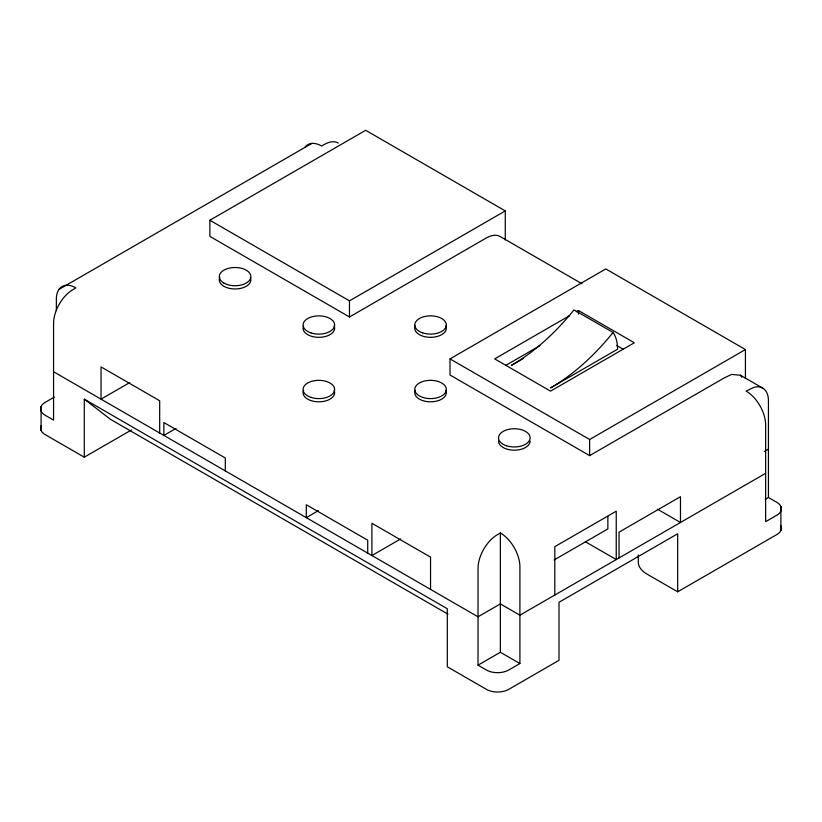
<?xml version="1.0" encoding="UTF-8"?>
<svg xmlns="http://www.w3.org/2000/svg" width="822" height="822" viewBox="0 0 822 822"><rect width="100%" height="100%" fill="white"/><g stroke="black" fill="none" stroke-linecap="round" stroke-linejoin="round"><path stroke-width="1.23" d="M58.979 289.416L311.867 143.408M581.966 283.754L500.218 236.561A27.64 15.957 -60 0 0 486.398 237.928L349.484 316.973L209.857 236.366L209.857 220.245L365.656 130.297L505.273 210.905L505.273 239.962M54.324 397.098L45.189 402.369A15.793 9.124 0 0 0 45.189 415.274L53.564 420.104L53.564 323.375A27.64 15.957 -60 0 1 73.117 289.519L75.901 287.906A27.64 15.957 60 0 0 56.358 299.187L56.358 310.644M129.773 382.559L101.034 399.153L101.034 366.9L159.684 400.756L159.684 433.009M209.857 220.245L349.484 300.852L505.273 210.905M41.1 425.806A15.793 9.124 0 0 0 45.189 434.622L84.286 457.186L131.376 429.998M176.031 428.406L163.866 435.424L163.866 422.529L225.3 457.998L225.3 470.893M762.713 388.107L740.365 375.212L731.611 374.421L723.75 378.192L589.631 455.624L450.014 375.017L450.014 358.885L605.804 268.938L745.431 349.555L745.431 378.613M569.646 315.617L494.69 358.885L550.534 391.138L634.317 342.764L578.462 310.521L576.263 311.795M505.859 365.338L539.962 345.651M523.532 358.361L511.448 365.338A176.864 102.113 -60 0 0 573.972 309.894L613.068 332.458A47.388 27.362 -60 0 1 617.558 349.216L550.534 387.912A176.864 102.113 -60 0 0 613.068 332.458M318.443 510.626L306.287 517.644L306.287 504.749L367.722 540.218L367.722 553.114M400.643 538.944L371.904 555.528L371.904 523.285L430.543 557.141L430.543 589.384M450.014 358.885L589.631 439.503L745.431 349.555M500.362 532.964L497.567 534.577A27.64 15.957 -60 0 0 478.024 568.434L478.024 665.162L486.398 670.002A15.793 9.124 0 0 0 508.736 670.002L519.905 663.549L519.905 566.82A27.64 15.957 60 0 0 500.362 532.964L500.362 652.267L478.024 665.162M554.11 559.967L607.869 528.926L607.869 516.391M764.368 451.473L768.436 449.131M765.642 473.308L519.905 615.185L500.362 603.903L478.024 616.798L53.564 371.739M765.241 499.334L768.436 497.495L776.811 502.334A15.793 9.124 0 0 1 776.811 515.23L765.642 521.672L765.642 424.943A27.64 15.957 60 0 0 746.099 391.087L753.949 387.326A27.64 15.957 -60 0 1 768.436 400.756L768.436 497.495M638.283 554.942L638.283 561.981A29.623 17.098 0 0 0 646.965 574.075L677.677 591.809L776.811 534.577A15.793 9.124 0 0 0 780.9 525.761M616.603 345.446L623.138 349.216M657.436 509.178L680.472 522.484L680.472 496.683L619.038 532.153L619.038 557.953M585.295 541.698L616.243 559.566L616.243 511.192L554.809 546.661L554.809 595.036M84.286 457.186L84.286 399.153L447.302 608.732L447.302 666.776L486.398 689.35A15.793 9.124 0 0 0 508.736 689.35L559.001 660.323L559.001 602.29L677.677 533.766L677.677 591.809M448.011 614.198L110.518 419.354L84.286 399.153M500.362 652.267L519.905 663.549M740.365 375.212L741.814 377.267M780.9 506.414L780.9 530.488M589.631 439.503L589.631 455.624M578.462 310.521L578.462 314.148M349.484 300.852L349.484 316.973M41.1 406.458L41.1 430.533M445.801 325.851A15.793 9.124 0 0 1 430.543 337.328A15.793 9.124 0 0 1 415.285 325.851M334.112 390.337A15.793 9.124 0 0 1 318.854 401.814A15.793 9.124 0 0 1 303.595 390.337M445.801 390.337A15.793 9.124 0 0 1 430.543 401.814A15.793 9.124 0 0 1 415.285 390.337M334.112 325.851A15.793 9.124 0 0 1 318.854 337.328A15.793 9.124 0 0 1 303.595 325.851M530.118 441.065A15.793 9.124 0 0 1 514.325 450.189A15.793 9.124 0 0 1 498.522 441.065M250.33 277.487A15.793 9.124 0 0 1 235.071 288.964A15.793 9.124 0 0 1 219.813 277.487M338.253 143.049A27.64 15.957 -60 0 0 324.433 144.415L321.638 146.028A27.64 15.957 60 0 0 304.715 147.539M422.652 332.879A15.793 9.124 0 0 0 446.346 324.988A15.793 9.124 0 0 0 422.652 317.087A15.793 9.124 0 0 0 422.652 332.879M310.952 397.375A15.793 9.124 0 0 0 334.646 389.474A15.793 9.124 0 0 0 310.952 381.572A15.793 9.124 0 0 0 310.952 397.375M422.652 397.375A15.793 9.124 0 0 0 446.346 389.474A15.793 9.124 0 0 0 422.652 381.572A15.793 9.124 0 0 0 422.652 397.375M506.424 445.74A15.793 9.124 0 0 0 530.118 437.838A15.793 9.124 0 0 0 506.424 429.947A15.793 9.124 0 0 0 506.424 445.74M310.952 332.879A15.793 9.124 0 0 0 334.646 324.988A15.793 9.124 0 0 0 310.952 317.087A15.793 9.124 0 0 0 310.952 332.879M223.903 283.066A15.793 9.124 0 0 0 250.33 278.977A15.793 9.124 0 0 0 230.982 267.808A15.793 9.124 0 0 0 223.903 283.066"/></g></svg>
